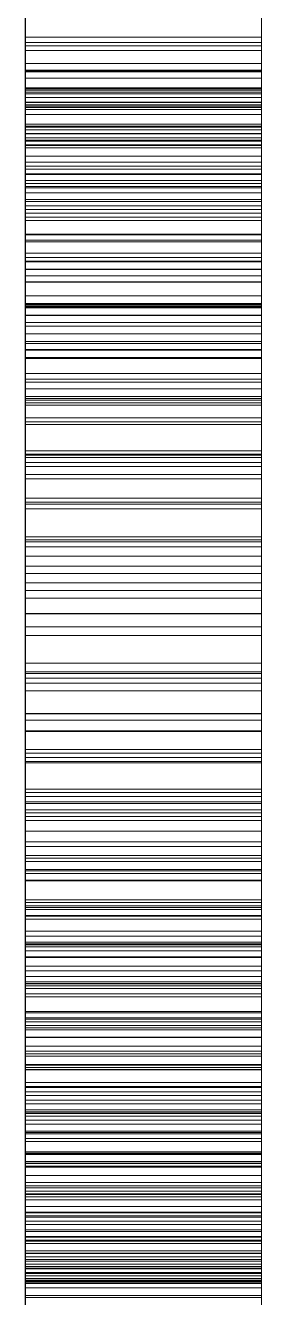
# Model space of a CAD drawing. Header units: millimetres. Extents: x 40 to 1360, y 134 to 546.
# Drawn here: x 107.85 to 108.05, y 428.531 to 429.61 of the extents above; entities that cross this region are included whole.
import ezdxf

# ---------------------------------------------------------------- set-up
doc = ezdxf.new("R2010")
doc.units = ezdxf.units.MM
doc.linetypes.add('WP_HIDDEN', pattern=[2.3, 1.5, -0.8])
doc.layers.add('HIDDEN', color=7, linetype='WP_HIDDEN', lineweight=13)
doc.layers.add('VISIBLE', color=7, linetype='CONTINUOUS', lineweight=25)

msp = doc.modelspace()

# ---------------------------------------------------------------- linework, layer by layer
at = {"layer": 'HIDDEN', "ltscale": 2}
for p, q in [((107.85, 428.36212), (107.85, 430.52538)), ((108.05, 428.36212), (108.05, 430.52538)), ((107.85, 430.51656), (107.85, 428.36212)), ((107.85, 428.82504), (107.85, 430.51656)), ((108.05, 430.51656), (108.05, 428.36212)), ((108.05, 428.82504), (108.05, 430.51656)), ((107.85, 430.48717), (107.85, 429.38056)), ((108.05, 430.48717), (108.05, 429.38056)), ((107.85, 430.0551), (107.85, 428.36212)), ((107.85, 430.04776), (107.85, 428.36212)), ((108.05, 428.36212), (108.05, 430.0551)), ((108.05, 430.04776), (108.05, 428.36212)), ((107.85, 429.66125), (107.85, 429.5925)), ((108.05, 429.66125), (108.05, 429.5925)), ((107.85, 429.62573), (107.85, 429.59989)), ((107.85, 429.55165), (107.85, 429.62552)), ((108.05, 429.62573), (108.05, 429.59989)), ((108.05, 429.55165), (108.05, 429.62552)), ((107.85, 429.59512), (107.85, 429.61879)), ((107.85, 429.61496), (107.85, 429.57102)), ((108.05, 429.59512), (108.05, 429.61879)), ((108.05, 429.61496), (108.05, 429.57102)), ((107.85, 429.58857), (107.85, 429.61063)), ((107.85, 429.57746), (107.85, 429.60972)), ((108.05, 429.58857), (108.05, 429.61063)), ((108.05, 429.57746), (108.05, 429.60972)), ((107.85, 429.59989), (107.85, 429.57172)), ((107.85, 429.59989), (108.05, 429.59989)), ((107.85, 429.57025), (107.85, 429.59512)), ((107.85, 429.59512), (108.05, 429.59512)), ((108.05, 429.59989), (108.05, 429.57172)), ((108.05, 429.57025), (108.05, 429.59512)), ((107.85, 429.5925), (107.85, 429.52109)), ((107.85, 429.5925), (108.05, 429.5925)), ((107.85, 429.56499), (107.85, 429.58857)), ((107.85, 429.58857), (108.05, 429.58857)), ((108.05, 429.5925), (108.05, 429.52109)), ((108.05, 429.56499), (108.05, 429.58857)), ((107.85, 429.54478), (107.85, 429.57746)), ((107.85, 429.57746), (108.05, 429.57746)), ((107.85, 429.57172), (107.85, 429.5412)), ((107.85, 429.57172), (108.05, 429.57172)), ((108.05, 429.54478), (108.05, 429.57746)), ((108.05, 429.57172), (108.05, 429.5412)), ((107.85, 429.57102), (107.85, 429.52334)), ((107.85, 429.57102), (108.05, 429.57102)), ((107.85, 429.54451), (107.85, 429.57025)), ((107.85, 429.57025), (108.05, 429.57025)), ((107.85, 429.54021), (107.85, 429.56499)), ((107.85, 429.56499), (108.05, 429.56499)), ((108.05, 429.57102), (108.05, 429.52334)), ((108.05, 429.54451), (108.05, 429.57025)), ((108.05, 429.54021), (108.05, 429.56499)), ((107.85, 429.55691), (107.85, 429.55486)), ((107.85, 429.556), (107.85, 429.55691)), ((107.85, 429.55691), (108.05, 429.55691)), ((107.85, 429.55328), (107.85, 429.556)), ((107.85, 429.556), (108.05, 429.556)), ((107.85, 429.55486), (107.85, 429.54873)), ((107.85, 429.55486), (108.05, 429.55486)), ((107.85, 429.54875), (107.85, 429.55328)), ((107.85, 429.55328), (108.05, 429.55328)), ((107.85, 429.47314), (107.85, 429.55165)), ((107.85, 429.55165), (108.05, 429.55165)), ((108.05, 429.55691), (108.05, 429.55486)), ((108.05, 429.556), (108.05, 429.55691)), ((108.05, 429.55328), (108.05, 429.556)), ((108.05, 429.55486), (108.05, 429.54873)), ((108.05, 429.54875), (108.05, 429.55328)), ((108.05, 429.47314), (108.05, 429.55165)), ((107.85, 429.5424), (107.85, 429.54875)), ((107.85, 429.54875), (108.05, 429.54875)), ((107.85, 429.54873), (107.85, 429.53852)), ((107.85, 429.54873), (108.05, 429.54873)), ((107.85, 429.5117), (107.85, 429.54478)), ((107.85, 429.54478), (108.05, 429.54478)), ((107.85, 429.5179), (107.85, 429.54451)), ((107.85, 429.54451), (108.05, 429.54451)), ((107.85, 429.53423), (107.85, 429.5424)), ((107.85, 429.5424), (108.05, 429.5424)), ((107.85, 429.5412), (107.85, 429.50834)), ((107.85, 429.5412), (108.05, 429.5412)), ((107.85, 429.51453), (107.85, 429.54021)), ((107.85, 429.54021), (108.05, 429.54021)), ((108.05, 429.5424), (108.05, 429.54875)), ((108.05, 429.54873), (108.05, 429.53852)), ((108.05, 429.5117), (108.05, 429.54478)), ((108.05, 429.5179), (108.05, 429.54451)), ((108.05, 429.53423), (108.05, 429.5424)), ((108.05, 429.5412), (108.05, 429.50834)), ((108.05, 429.51453), (108.05, 429.54021)), ((107.85, 429.53852), (107.85, 429.52421)), ((107.85, 429.53852), (108.05, 429.53852)), ((107.85, 429.52426), (107.85, 429.53423)), ((107.85, 429.53423), (108.05, 429.53423)), ((108.05, 429.53852), (108.05, 429.52421)), ((108.05, 429.52426), (108.05, 429.53423)), ((107.85, 429.52404), (107.85, 429.52605)), ((107.85, 429.52605), (108.05, 429.52605)), ((107.85, 429.51246), (107.85, 429.52426)), ((107.85, 429.52426), (108.05, 429.52426)), ((107.85, 429.52421), (107.85, 429.50582)), ((107.85, 429.52421), (108.05, 429.52421)), ((107.85, 429.51801), (107.85, 429.52404)), ((107.85, 429.52404), (108.05, 429.52404)), ((107.85, 429.52334), (107.85, 429.47191)), ((107.85, 429.52334), (108.05, 429.52334)), ((107.85, 429.52109), (107.85, 429.44701)), ((107.85, 429.52109), (108.05, 429.52109)), ((107.85, 429.50796), (107.85, 429.51801)), ((107.85, 429.51801), (108.05, 429.51801)), ((107.85, 429.49041), (107.85, 429.5179)), ((107.85, 429.5179), (108.05, 429.5179)), ((108.05, 429.52404), (108.05, 429.52605)), ((108.05, 429.51246), (108.05, 429.52426)), ((108.05, 429.52421), (108.05, 429.50582)), ((108.05, 429.51801), (108.05, 429.52404)), ((108.05, 429.52334), (108.05, 429.47191)), ((108.05, 429.52109), (108.05, 429.44701)), ((108.05, 429.50796), (108.05, 429.51801)), ((108.05, 429.49041), (108.05, 429.5179)), ((107.85, 429.48797), (107.85, 429.51453)), ((107.85, 429.51453), (108.05, 429.51453)), ((107.85, 429.49886), (107.85, 429.51246)), ((107.85, 429.51246), (108.05, 429.51246)), ((107.85, 429.47819), (107.85, 429.5117)), ((107.85, 429.5117), (108.05, 429.5117)), ((107.85, 429.50834), (107.85, 429.47314)), ((107.85, 429.50834), (108.05, 429.50834)), ((107.85, 429.4939), (107.85, 429.50796)), ((107.85, 429.50796), (108.05, 429.50796)), ((108.05, 429.48797), (108.05, 429.51453)), ((108.05, 429.49886), (108.05, 429.51246)), ((108.05, 429.47819), (108.05, 429.5117)), ((108.05, 429.50834), (108.05, 429.47314)), ((108.05, 429.4939), (108.05, 429.50796)), ((107.85, 429.50582), (107.85, 429.48334)), ((107.85, 429.50582), (108.05, 429.50582)), ((107.85, 429.48381), (107.85, 429.49886)), ((107.85, 429.49886), (108.05, 429.49886)), ((108.05, 429.50582), (108.05, 429.48334)), ((108.05, 429.48381), (108.05, 429.49886)), ((107.85, 429.47582), (107.85, 429.4939)), ((107.85, 429.4939), (108.05, 429.4939)), ((107.85, 429.46205), (107.85, 429.49041)), ((107.85, 429.49041), (108.05, 429.49041)), ((107.85, 429.46051), (107.85, 429.48797)), ((107.85, 429.48797), (108.05, 429.48797)), ((108.05, 429.47582), (108.05, 429.4939)), ((108.05, 429.46205), (108.05, 429.49041)), ((108.05, 429.46051), (108.05, 429.48797)), ((107.85, 429.46768), (107.85, 429.48381)), ((107.85, 429.48381), (108.05, 429.48381)), ((107.85, 429.48334), (107.85, 429.45677)), ((107.85, 429.48334), (108.05, 429.48334)), ((107.85, 429.44428), (107.85, 429.47819)), ((107.85, 429.47819), (108.05, 429.47819)), ((107.85, 429.45371), (107.85, 429.47582)), ((107.85, 429.47582), (108.05, 429.47582)), ((108.05, 429.46768), (108.05, 429.48381)), ((108.05, 429.48334), (108.05, 429.45677)), ((108.05, 429.44428), (108.05, 429.47819)), ((108.05, 429.45371), (108.05, 429.47582)), ((107.85, 429.47314), (108.05, 429.47314)), ((107.85, 429.47191), (107.85, 429.41674)), ((107.85, 429.47191), (108.05, 429.47191)), ((107.85, 429.45047), (107.85, 429.46768)), ((107.85, 429.46768), (108.05, 429.46768)), ((108.05, 429.47191), (108.05, 429.41674)), ((108.05, 429.45047), (108.05, 429.46768)), ((107.85, 429.43282), (107.85, 429.46205)), ((107.85, 429.46205), (108.05, 429.46205)), ((107.85, 429.43217), (107.85, 429.46051)), ((107.85, 429.46051), (108.05, 429.46051)), ((107.85, 429.45677), (107.85, 429.42611)), ((107.85, 429.45677), (108.05, 429.45677)), ((107.85, 429.42759), (107.85, 429.45371)), ((107.85, 429.45371), (108.05, 429.45371)), ((108.05, 429.43282), (108.05, 429.46205)), ((108.05, 429.43217), (108.05, 429.46051)), ((108.05, 429.45677), (108.05, 429.42611)), ((108.05, 429.42759), (108.05, 429.45371)), ((107.85, 429.43218), (107.85, 429.45047)), ((107.85, 429.45047), (108.05, 429.45047)), ((107.85, 429.44701), (107.85, 429.37027)), ((107.85, 429.44701), (108.05, 429.44701)), ((107.85, 429.40995), (107.85, 429.44428)), ((107.85, 429.44428), (108.05, 429.44428)), ((108.05, 429.43218), (108.05, 429.45047)), ((108.05, 429.44701), (108.05, 429.37027)), ((108.05, 429.40995), (108.05, 429.44428)), ((107.85, 429.40271), (107.85, 429.43282)), ((107.85, 429.43282), (108.05, 429.43282)), ((107.85, 429.41281), (107.85, 429.43218)), ((107.85, 429.43218), (108.05, 429.43218)), ((107.85, 429.40293), (107.85, 429.43217)), ((107.85, 429.43217), (108.05, 429.43217)), ((108.05, 429.40271), (108.05, 429.43282)), ((108.05, 429.41281), (108.05, 429.43218)), ((108.05, 429.40293), (108.05, 429.43217)), ((107.85, 429.39746), (107.85, 429.42759)), ((107.85, 429.42759), (108.05, 429.42759)), ((107.85, 429.42611), (107.85, 429.40939)), ((107.85, 429.42611), (108.05, 429.42611)), ((108.05, 429.39746), (108.05, 429.42759)), ((108.05, 429.42611), (108.05, 429.40939)), ((107.85, 429.41674), (107.85, 429.35783)), ((107.85, 429.41674), (108.05, 429.41674)), ((107.85, 429.39236), (107.85, 429.41281)), ((107.85, 429.41281), (108.05, 429.41281)), ((107.85, 429.3738), (107.85, 429.40995)), ((107.85, 429.40995), (108.05, 429.40995)), ((108.05, 429.41674), (108.05, 429.35783)), ((108.05, 429.39236), (108.05, 429.41281)), ((108.05, 429.3738), (108.05, 429.40995)), ((107.85, 429.40939), (107.85, 429.39192)), ((107.85, 429.40939), (108.05, 429.40939)), ((107.85, 429.37281), (107.85, 429.40293)), ((107.85, 429.40293), (108.05, 429.40293)), ((107.85, 429.37174), (107.85, 429.40271)), ((107.85, 429.40271), (108.05, 429.40271)), ((108.05, 429.40939), (108.05, 429.39192)), ((108.05, 429.37281), (108.05, 429.40293)), ((108.05, 429.37174), (108.05, 429.40271)), ((107.85, 429.36406), (107.85, 429.39746)), ((107.85, 429.39746), (108.05, 429.39746)), ((107.85, 429.39746), (107.85, 429.36383)), ((107.85, 429.37083), (107.85, 429.39236)), ((107.85, 429.39236), (108.05, 429.39236)), ((107.85, 429.39192), (107.85, 429.37371)), ((107.85, 429.39192), (108.05, 429.39192)), ((108.05, 429.36406), (108.05, 429.39746)), ((108.05, 429.39746), (108.05, 429.36383)), ((108.05, 429.37083), (108.05, 429.39236)), ((108.05, 429.39192), (108.05, 429.37371)), ((107.85, 429.38056), (107.85, 429.34822)), ((107.85, 429.38056), (108.05, 429.38056)), ((108.05, 429.38056), (108.05, 429.34822)), ((107.85, 429.33445), (107.85, 429.3738)), ((107.85, 429.3738), (108.05, 429.3738)), ((107.85, 429.37371), (107.85, 429.35475)), ((107.85, 429.37371), (108.05, 429.37371)), ((107.85, 429.34179), (107.85, 429.37281)), ((107.85, 429.37281), (108.05, 429.37281)), ((107.85, 429.33989), (107.85, 429.37174)), ((107.85, 429.37174), (108.05, 429.37174)), ((107.85, 429.34822), (107.85, 429.37083)), ((107.85, 429.37083), (108.05, 429.37083)), ((107.85, 429.37027), (107.85, 429.30169)), ((107.85, 429.37027), (108.05, 429.37027)), ((108.05, 429.33445), (108.05, 429.3738)), ((108.05, 429.37371), (108.05, 429.35475)), ((108.05, 429.34179), (108.05, 429.37281)), ((108.05, 429.33989), (108.05, 429.37174)), ((108.05, 429.34822), (108.05, 429.37083)), ((108.05, 429.37027), (108.05, 429.30169)), ((107.85, 429.32816), (107.85, 429.36406)), ((107.85, 429.36406), (108.05, 429.36406)), ((107.85, 429.36383), (108.05, 429.36383)), ((107.85, 429.36383), (107.85, 429.32724)), ((107.85, 429.35783), (107.85, 429.29518)), ((107.85, 429.35783), (108.05, 429.35783)), ((108.05, 429.32816), (108.05, 429.36406)), ((108.05, 429.36383), (108.05, 429.32724)), ((108.05, 429.35783), (108.05, 429.29518)), ((107.85, 429.35475), (107.85, 429.33504)), ((107.85, 429.35475), (108.05, 429.35475)), ((107.85, 429.34822), (108.05, 429.34822)), ((108.05, 429.35475), (108.05, 429.33504)), ((107.85, 429.30989), (107.85, 429.34179)), ((107.85, 429.34179), (108.05, 429.34179)), ((107.85, 429.30717), (107.85, 429.33989)), ((107.85, 429.33989), (108.05, 429.33989)), ((107.85, 429.33504), (107.85, 429.31458)), ((107.85, 429.33504), (108.05, 429.33504)), ((107.85, 429.29187), (107.85, 429.33445)), ((107.85, 429.33445), (108.05, 429.33445)), ((108.05, 429.30989), (108.05, 429.34179)), ((108.05, 429.30717), (108.05, 429.33989)), ((108.05, 429.33504), (108.05, 429.31458)), ((108.05, 429.29187), (108.05, 429.33445)), ((107.85, 429.28975), (107.85, 429.32816)), ((107.85, 429.32816), (108.05, 429.32816)), ((107.85, 429.32724), (108.05, 429.32724)), ((107.85, 429.32724), (107.85, 429.28768)), ((108.05, 429.28975), (108.05, 429.32816)), ((108.05, 429.32724), (108.05, 429.28768)), ((107.85, 429.31458), (107.85, 429.29338)), ((107.85, 429.31458), (108.05, 429.31458)), ((108.05, 429.31458), (108.05, 429.29338)), ((107.85, 429.2771), (107.85, 429.30989)), ((107.85, 429.30989), (108.05, 429.30989)), ((107.85, 429.27357), (107.85, 429.30717)), ((107.85, 429.30717), (108.05, 429.30717)), ((107.85, 429.30169), (107.85, 429.23558)), ((107.85, 429.30169), (108.05, 429.30169)), ((108.05, 429.2771), (108.05, 429.30989)), ((108.05, 429.27357), (108.05, 429.30717)), ((108.05, 429.30169), (108.05, 429.23558)), ((107.85, 429.29518), (107.85, 429.22878)), ((107.85, 429.29518), (108.05, 429.29518)), ((107.85, 429.29338), (107.85, 429.27144)), ((107.85, 429.29338), (108.05, 429.29338)), ((107.85, 429.24609), (107.85, 429.29187)), ((107.85, 429.29187), (108.05, 429.29187)), ((108.05, 429.29518), (108.05, 429.22878)), ((108.05, 429.29338), (108.05, 429.27144)), ((108.05, 429.24609), (108.05, 429.29187)), ((107.85, 429.24884), (107.85, 429.28975)), ((107.85, 429.28975), (108.05, 429.28975)), ((107.85, 429.28768), (108.05, 429.28768)), ((107.85, 429.28768), (107.85, 429.24517)), ((108.05, 429.24884), (108.05, 429.28975)), ((108.05, 429.28768), (108.05, 429.24517)), ((107.85, 429.24341), (107.85, 429.2771)), ((107.85, 429.2771), (108.05, 429.2771)), ((107.85, 429.23911), (107.85, 429.27357)), ((107.85, 429.27357), (108.05, 429.27357)), ((107.85, 429.27144), (107.85, 429.22531)), ((107.85, 429.27144), (108.05, 429.27144)), ((108.05, 429.24341), (108.05, 429.2771)), ((108.05, 429.23911), (108.05, 429.27357)), ((108.05, 429.27144), (108.05, 429.22531)), ((107.85, 429.20543), (107.85, 429.24884)), ((107.85, 429.24884), (108.05, 429.24884)), ((108.05, 429.20543), (108.05, 429.24884)), ((107.85, 429.14487), (107.85, 429.24609)), ((107.85, 429.24609), (108.05, 429.24609)), ((107.85, 429.24517), (108.05, 429.24517)), ((107.85, 429.24517), (107.85, 429.19969)), ((107.85, 429.20884), (107.85, 429.24341)), ((107.85, 429.24341), (108.05, 429.24341)), ((107.85, 429.20377), (107.85, 429.23911)), ((107.85, 429.23911), (108.05, 429.23911)), ((108.05, 429.14487), (108.05, 429.24609)), ((108.05, 429.24517), (108.05, 429.19969)), ((108.05, 429.20884), (108.05, 429.24341)), ((108.05, 429.20377), (108.05, 429.23911)), ((107.85, 429.23558), (107.85, 429.17193)), ((107.85, 429.23558), (108.05, 429.23558)), ((107.85, 429.22878), (107.85, 429.15865)), ((107.85, 429.22878), (108.05, 429.22878)), ((108.05, 429.23558), (108.05, 429.17193)), ((108.05, 429.22878), (108.05, 429.15865)), ((107.85, 429.22531), (107.85, 429.17619)), ((107.85, 429.22531), (108.05, 429.22531)), ((108.05, 429.22531), (108.05, 429.17619)), ((107.85, 429.17338), (107.85, 429.20884)), ((107.85, 429.20884), (108.05, 429.20884)), ((107.85, 429.15952), (107.85, 429.20543)), ((107.85, 429.20543), (108.05, 429.20543)), ((108.05, 429.17338), (108.05, 429.20884)), ((108.05, 429.15952), (108.05, 429.20543)), ((107.85, 429.16755), (107.85, 429.20377)), ((107.85, 429.20377), (108.05, 429.20377)), ((107.85, 429.19969), (108.05, 429.19969)), ((107.85, 429.19969), (107.85, 429.15125)), ((108.05, 429.16755), (108.05, 429.20377)), ((108.05, 429.19969), (108.05, 429.15125)), ((107.85, 429.17619), (107.85, 429.12409)), ((107.85, 429.17619), (108.05, 429.17619)), ((107.85, 429.13703), (107.85, 429.17338)), ((107.85, 429.17338), (108.05, 429.17338)), ((108.05, 429.17619), (108.05, 429.12409)), ((108.05, 429.13703), (108.05, 429.17338)), ((107.85, 429.17193), (107.85, 429.11075)), ((107.85, 429.17193), (108.05, 429.17193)), ((107.85, 429.13047), (107.85, 429.16755)), ((107.85, 429.16755), (108.05, 429.16755)), ((108.05, 429.17193), (108.05, 429.11075)), ((108.05, 429.13047), (108.05, 429.16755)), ((107.85, 429.1111), (107.85, 429.15952)), ((107.85, 429.15952), (108.05, 429.15952)), ((107.85, 429.15865), (107.85, 429.06882)), ((107.85, 429.15125), (108.05, 429.15125)), ((107.85, 429.15125), (107.85, 429.09985)), ((108.05, 429.1111), (108.05, 429.15952)), ((108.05, 429.15865), (108.05, 429.06882)), ((108.05, 429.15125), (108.05, 429.09985)), ((107.85, 429.03079), (107.85, 429.14487)), ((107.85, 429.14487), (108.05, 429.14487)), ((108.05, 429.03079), (108.05, 429.14487)), ((107.85, 429.09978), (107.85, 429.13703)), ((107.85, 429.13703), (108.05, 429.13703)), ((107.85, 429.09251), (107.85, 429.13047)), ((107.85, 429.13047), (108.05, 429.13047)), ((108.05, 429.09978), (108.05, 429.13703)), ((108.05, 429.09251), (108.05, 429.13047)), ((107.85, 429.12409), (107.85, 429.069)), ((107.85, 429.12409), (108.05, 429.12409)), ((108.05, 429.12409), (108.05, 429.069)), ((107.85, 429.06018), (107.85, 429.1111)), ((107.85, 429.1111), (108.05, 429.1111)), ((107.85, 429.11075), (107.85, 429.05202)), ((107.85, 429.11075), (108.05, 429.11075)), ((108.05, 429.06018), (108.05, 429.1111)), ((108.05, 429.11075), (108.05, 429.05202)), ((107.85, 429.09985), (108.05, 429.09985)), ((107.85, 429.09985), (107.85, 429.04549)), ((107.85, 429.06165), (107.85, 429.09978)), ((107.85, 429.09978), (108.05, 429.09978)), ((108.05, 429.09985), (108.05, 429.04549)), ((108.05, 429.06165), (108.05, 429.09978)), ((107.85, 429.05627), (107.85, 429.09251)), ((107.85, 429.09251), (108.05, 429.09251)), ((108.05, 429.05627), (108.05, 429.09251)), ((107.85, 429.069), (107.85, 429.01095)), ((107.85, 429.069), (108.05, 429.069)), ((107.85, 429.06882), (107.85, 429.02597)), ((107.85, 429.06882), (108.05, 429.06882)), ((108.05, 429.069), (108.05, 429.01095)), ((108.05, 429.06882), (108.05, 429.02597)), ((107.85, 429.0114), (107.85, 429.06165)), ((107.85, 429.06165), (108.05, 429.06165)), ((107.85, 429.0262), (107.85, 429.06018)), ((107.85, 429.06018), (108.05, 429.06018)), ((107.85, 429.02064), (107.85, 429.05627)), ((107.85, 429.05627), (108.05, 429.05627)), ((108.05, 429.0114), (108.05, 429.06165)), ((108.05, 429.0262), (108.05, 429.06018)), ((108.05, 429.02064), (108.05, 429.05627)), ((107.85, 429.05202), (107.85, 428.99576)), ((107.85, 429.05202), (108.05, 429.05202)), ((107.85, 429.04549), (108.05, 429.04549)), ((107.85, 429.04549), (107.85, 428.98895)), ((108.05, 429.05202), (108.05, 428.99576)), ((108.05, 429.04549), (108.05, 428.98895)), ((107.85, 428.93889), (107.85, 429.03079)), ((107.85, 428.99258), (107.85, 429.0262)), ((107.85, 429.0262), (108.05, 429.0262)), ((107.85, 429.02597), (107.85, 428.9845)), ((107.85, 429.02597), (108.05, 429.02597)), ((108.05, 428.93889), (108.05, 429.03079)), ((108.05, 428.99258), (108.05, 429.0262)), ((108.05, 429.02597), (108.05, 428.9845)), ((107.85, 428.98563), (107.85, 429.02064)), ((107.85, 429.02064), (108.05, 429.02064)), ((107.85, 428.96204), (107.85, 429.0114)), ((107.85, 429.0114), (108.05, 429.0114)), ((107.85, 429.01095), (107.85, 428.95584)), ((107.85, 429.01095), (108.05, 429.01095)), ((108.05, 428.98563), (108.05, 429.02064)), ((108.05, 428.96204), (108.05, 429.0114)), ((108.05, 429.01095), (108.05, 428.95584)), ((107.85, 428.99576), (107.85, 428.94196)), ((107.85, 428.99576), (108.05, 428.99576)), ((107.85, 428.95933), (107.85, 428.99258)), ((107.85, 428.99258), (108.05, 428.99258)), ((107.85, 428.98895), (108.05, 428.98895)), ((107.85, 428.98895), (107.85, 428.93545)), ((108.05, 428.99576), (108.05, 428.94196)), ((108.05, 428.95933), (108.05, 428.99258)), ((108.05, 428.98895), (108.05, 428.93545)), ((107.85, 428.95125), (107.85, 428.98563)), ((107.85, 428.98563), (108.05, 428.98563)), ((107.85, 428.9845), (107.85, 428.9444)), ((107.85, 428.9845), (108.05, 428.9845)), ((108.05, 428.95125), (108.05, 428.98563)), ((108.05, 428.9845), (108.05, 428.9444)), ((107.85, 428.91358), (107.85, 428.96204)), ((107.85, 428.96204), (108.05, 428.96204)), ((107.85, 428.92645), (107.85, 428.95933)), ((107.85, 428.95933), (108.05, 428.95933)), ((108.05, 428.91358), (108.05, 428.96204)), ((108.05, 428.92645), (108.05, 428.95933)), ((107.85, 428.95584), (107.85, 428.90367)), ((107.85, 428.95584), (108.05, 428.95584)), ((107.85, 428.91748), (107.85, 428.95125)), ((107.85, 428.95125), (108.05, 428.95125)), ((107.85, 428.94996), (107.85, 428.92645)), ((107.85, 428.90083), (107.85, 428.94996)), ((107.85, 428.94996), (108.05, 428.94996)), ((108.05, 428.95584), (108.05, 428.90367)), ((108.05, 428.91748), (108.05, 428.95125)), ((108.05, 428.94996), (108.05, 428.92645)), ((108.05, 428.90083), (108.05, 428.94996)), ((107.85, 428.9444), (107.85, 428.90569)), ((107.85, 428.9444), (108.05, 428.9444)), ((107.85, 428.94196), (107.85, 428.89063)), ((107.85, 428.94196), (108.05, 428.94196)), ((107.85, 428.86307), (107.85, 428.93889)), ((107.85, 428.93889), (108.05, 428.93889)), ((107.85, 428.93545), (108.05, 428.93545)), ((107.85, 428.93545), (107.85, 428.88498)), ((108.05, 428.9444), (108.05, 428.90569)), ((108.05, 428.94196), (108.05, 428.89063)), ((108.05, 428.86307), (108.05, 428.93889)), ((108.05, 428.93545), (108.05, 428.88498)), ((107.85, 428.92645), (107.85, 428.89288)), ((107.85, 428.92645), (108.05, 428.92645)), ((107.85, 428.89393), (107.85, 428.92645)), ((108.05, 428.92645), (108.05, 428.89288)), ((108.05, 428.89393), (108.05, 428.92645)), ((107.85, 428.88433), (107.85, 428.91748)), ((107.85, 428.91748), (108.05, 428.91748)), ((107.85, 428.86601), (107.85, 428.91358)), ((107.85, 428.91358), (108.05, 428.91358)), ((108.05, 428.88433), (108.05, 428.91748)), ((108.05, 428.86601), (108.05, 428.91358)), ((107.85, 428.90569), (107.85, 428.86835)), ((107.85, 428.90569), (108.05, 428.90569)), ((107.85, 428.90367), (107.85, 428.85444)), ((107.85, 428.90367), (108.05, 428.90367)), ((108.05, 428.90569), (108.05, 428.86835)), ((108.05, 428.90367), (108.05, 428.85444)), ((107.85, 428.85485), (107.85, 428.90083)), ((107.85, 428.90083), (108.05, 428.90083)), ((107.85, 428.86178), (107.85, 428.89393)), ((107.85, 428.89393), (108.05, 428.89393)), ((107.85, 428.89288), (107.85, 428.86015)), ((107.85, 428.89288), (108.05, 428.89288)), ((108.05, 428.85485), (108.05, 428.90083)), ((108.05, 428.86178), (108.05, 428.89393)), ((108.05, 428.89288), (108.05, 428.86015)), ((107.85, 428.89063), (107.85, 428.84175)), ((107.85, 428.89063), (108.05, 428.89063)), ((107.85, 428.88498), (108.05, 428.88498)), ((107.85, 428.88498), (107.85, 428.83754)), ((107.85, 428.85181), (107.85, 428.88433)), ((107.85, 428.88433), (108.05, 428.88433)), ((108.05, 428.89063), (108.05, 428.84175)), ((108.05, 428.88498), (108.05, 428.83754)), ((108.05, 428.85181), (108.05, 428.88433)), ((107.85, 428.86835), (107.85, 428.83239)), ((107.85, 428.86835), (108.05, 428.86835)), ((107.85, 428.81934), (107.85, 428.86601)), ((107.85, 428.86601), (108.05, 428.86601)), ((107.85, 428.80332), (107.85, 428.86307)), ((107.85, 428.86307), (108.05, 428.86307)), ((107.85, 428.83), (107.85, 428.86178)), ((107.85, 428.86178), (108.05, 428.86178)), ((107.85, 428.86015), (107.85, 428.82827)), ((107.85, 428.86015), (108.05, 428.86015)), ((108.05, 428.86835), (108.05, 428.83239)), ((108.05, 428.81934), (108.05, 428.86601)), ((108.05, 428.80332), (108.05, 428.86307)), ((108.05, 428.83), (108.05, 428.86178)), ((108.05, 428.86015), (108.05, 428.82827)), ((107.85, 428.81201), (107.85, 428.85485)), ((107.85, 428.85485), (108.05, 428.85485)), ((107.85, 428.85444), (107.85, 428.83092)), ((107.85, 428.85444), (108.05, 428.85444)), ((107.85, 428.8199), (107.85, 428.85181)), ((107.85, 428.85181), (108.05, 428.85181)), ((108.05, 428.81201), (108.05, 428.85485)), ((108.05, 428.85444), (108.05, 428.83092)), ((108.05, 428.8199), (108.05, 428.85181)), ((107.85, 428.84175), (107.85, 428.79534)), ((107.85, 428.84175), (108.05, 428.84175)), ((108.05, 428.84175), (108.05, 428.79534)), ((107.85, 428.83754), (108.05, 428.83754)), ((107.85, 428.83754), (107.85, 428.79313)), ((107.85, 428.83239), (107.85, 428.79705)), ((107.85, 428.83239), (108.05, 428.83239)), ((107.85, 428.83092), (107.85, 428.80814)), ((107.85, 428.83092), (108.05, 428.83092)), ((107.85, 428.79859), (107.85, 428.83)), ((107.85, 428.83), (108.05, 428.83)), ((107.85, 428.82827), (107.85, 428.79721)), ((107.85, 428.82827), (108.05, 428.82827)), ((108.05, 428.83754), (108.05, 428.79313)), ((108.05, 428.83239), (108.05, 428.79705)), ((108.05, 428.83092), (108.05, 428.80814)), ((108.05, 428.79859), (108.05, 428.83)), ((108.05, 428.82827), (108.05, 428.79721)), ((107.85, 428.82504), (108.05, 428.82504)), ((107.85, 428.78861), (107.85, 428.8199)), ((107.85, 428.8199), (108.05, 428.8199)), ((107.85, 428.77356), (107.85, 428.81934)), ((107.85, 428.81934), (108.05, 428.81934)), ((108.05, 428.78861), (108.05, 428.8199)), ((108.05, 428.77356), (108.05, 428.81934)), ((107.85, 428.77232), (107.85, 428.81201)), ((107.85, 428.81201), (108.05, 428.81201)), ((107.85, 428.80814), (107.85, 428.7861)), ((107.85, 428.80814), (108.05, 428.80814)), ((108.05, 428.77232), (108.05, 428.81201)), ((108.05, 428.80814), (108.05, 428.7861)), ((107.85, 428.75965), (107.85, 428.80332)), ((107.85, 428.80332), (108.05, 428.80332)), ((107.85, 428.79859), (108.05, 428.79859)), ((107.85, 428.76829), (107.85, 428.79859)), ((107.85, 428.79721), (107.85, 428.767)), ((107.85, 428.79721), (108.05, 428.79721)), ((107.85, 428.79705), (107.85, 428.76158)), ((107.85, 428.79705), (108.05, 428.79705)), ((107.85, 428.79534), (107.85, 428.7514)), ((107.85, 428.79534), (108.05, 428.79534)), ((108.05, 428.75965), (108.05, 428.80332)), ((108.05, 428.76829), (108.05, 428.79859)), ((108.05, 428.79721), (108.05, 428.767)), ((108.05, 428.79705), (108.05, 428.76158)), ((108.05, 428.79534), (108.05, 428.7514)), ((107.85, 428.79313), (108.05, 428.79313)), ((107.85, 428.79313), (107.85, 428.75175)), ((107.85, 428.75795), (107.85, 428.78861)), ((107.85, 428.78861), (108.05, 428.78861)), ((107.85, 428.7861), (107.85, 428.76479)), ((107.85, 428.7861), (108.05, 428.7861)), ((108.05, 428.79313), (108.05, 428.75175)), ((108.05, 428.75795), (108.05, 428.78861)), ((108.05, 428.7861), (108.05, 428.76479)), ((107.85, 428.72868), (107.85, 428.77356)), ((107.85, 428.77356), (108.05, 428.77356)), ((108.05, 428.72868), (108.05, 428.77356)), ((107.85, 428.73578), (107.85, 428.77232)), ((107.85, 428.77232), (108.05, 428.77232)), ((107.85, 428.73985), (107.85, 428.76829)), ((107.85, 428.76829), (108.05, 428.76829)), ((107.85, 428.767), (107.85, 428.73763)), ((107.85, 428.767), (108.05, 428.767)), ((107.85, 428.76479), (107.85, 428.74422)), ((107.85, 428.76479), (108.05, 428.76479)), ((108.05, 428.73578), (108.05, 428.77232)), ((108.05, 428.73985), (108.05, 428.76829)), ((108.05, 428.767), (108.05, 428.73763)), ((108.05, 428.76479), (108.05, 428.74422)), ((107.85, 428.76158), (107.85, 428.72596)), ((107.85, 428.76158), (108.05, 428.76158)), ((107.85, 428.72396), (107.85, 428.75965)), ((107.85, 428.75965), (108.05, 428.75965)), ((107.85, 428.7279), (107.85, 428.75795)), ((107.85, 428.75795), (108.05, 428.75795)), ((107.85, 428.75175), (108.05, 428.75175)), ((107.85, 428.75175), (107.85, 428.7134)), ((107.85, 428.7514), (107.85, 428.70991)), ((107.85, 428.7514), (108.05, 428.7514)), ((108.05, 428.76158), (108.05, 428.72596)), ((108.05, 428.72396), (108.05, 428.75965)), ((108.05, 428.7279), (108.05, 428.75795)), ((108.05, 428.75175), (108.05, 428.7134)), ((108.05, 428.7514), (108.05, 428.70991)), ((107.85, 428.74422), (107.85, 428.72438)), ((107.85, 428.74422), (108.05, 428.74422)), ((108.05, 428.74422), (108.05, 428.72438)), ((107.85, 428.71327), (107.85, 428.73985)), ((107.85, 428.73985), (108.05, 428.73985)), ((107.85, 428.73763), (107.85, 428.70909)), ((107.85, 428.73763), (108.05, 428.73763)), ((107.85, 428.70238), (107.85, 428.73578)), ((107.85, 428.73578), (108.05, 428.73578)), ((108.05, 428.71327), (108.05, 428.73985)), ((108.05, 428.73763), (108.05, 428.70909)), ((108.05, 428.70238), (108.05, 428.73578)), ((107.85, 428.6847), (107.85, 428.72868)), ((107.85, 428.72868), (108.05, 428.72868)), ((107.85, 428.69847), (107.85, 428.7279)), ((107.85, 428.7279), (108.05, 428.7279)), ((107.85, 428.72596), (107.85, 428.69021)), ((107.85, 428.72596), (108.05, 428.72596)), ((107.85, 428.72438), (107.85, 428.70527)), ((107.85, 428.72438), (108.05, 428.72438)), ((107.85, 428.68819), (107.85, 428.72396)), ((107.85, 428.72396), (108.05, 428.72396)), ((108.05, 428.6847), (108.05, 428.72868)), ((108.05, 428.69847), (108.05, 428.7279)), ((108.05, 428.72596), (108.05, 428.69021)), ((108.05, 428.72438), (108.05, 428.70527)), ((108.05, 428.68819), (108.05, 428.72396)), ((107.85, 428.7134), (108.05, 428.7134)), ((107.85, 428.7134), (107.85, 428.69536)), ((107.85, 428.68856), (107.85, 428.71327)), ((107.85, 428.71327), (108.05, 428.71327)), ((107.85, 428.70991), (107.85, 428.67089)), ((107.85, 428.70991), (108.05, 428.70991)), ((107.85, 428.70909), (107.85, 428.68139)), ((107.85, 428.70909), (108.05, 428.70909)), ((108.05, 428.7134), (108.05, 428.69536)), ((108.05, 428.68856), (108.05, 428.71327)), ((108.05, 428.70991), (108.05, 428.67089)), ((108.05, 428.70909), (108.05, 428.68139)), ((107.85, 428.70527), (107.85, 428.6869)), ((107.85, 428.70527), (108.05, 428.70527)), ((107.85, 428.67213), (107.85, 428.70238)), ((107.85, 428.70238), (108.05, 428.70238)), ((107.85, 428.66967), (107.85, 428.69847)), ((107.85, 428.69847), (108.05, 428.69847)), ((108.05, 428.70527), (108.05, 428.6869)), ((108.05, 428.67213), (108.05, 428.70238)), ((108.05, 428.66967), (108.05, 428.69847)), ((107.85, 428.69536), (108.05, 428.69536)), ((107.85, 428.69536), (107.85, 428.67808)), ((107.85, 428.69021), (107.85, 428.65432)), ((107.85, 428.69021), (108.05, 428.69021)), ((107.85, 428.6657), (107.85, 428.68856)), ((107.85, 428.68856), (108.05, 428.68856)), ((107.85, 428.65232), (107.85, 428.68819)), ((107.85, 428.68819), (108.05, 428.68819)), ((107.85, 428.6869), (107.85, 428.65315)), ((107.85, 428.6869), (108.05, 428.6869)), ((108.05, 428.69536), (108.05, 428.67808)), ((108.05, 428.69021), (108.05, 428.65432)), ((108.05, 428.6657), (108.05, 428.68856)), ((108.05, 428.65232), (108.05, 428.68819)), ((108.05, 428.6869), (108.05, 428.65315)), ((107.85, 428.64243), (107.85, 428.6847)), ((107.85, 428.6847), (108.05, 428.6847)), ((107.85, 428.68139), (107.85, 428.65453)), ((107.85, 428.68139), (108.05, 428.68139)), ((107.85, 428.67808), (108.05, 428.67808)), ((107.85, 428.67808), (107.85, 428.6464)), ((108.05, 428.64243), (108.05, 428.6847)), ((108.05, 428.68139), (108.05, 428.65453)), ((108.05, 428.67808), (108.05, 428.6464)), ((107.85, 428.64502), (107.85, 428.67213)), ((107.85, 428.67213), (108.05, 428.67213)), ((107.85, 428.67089), (107.85, 428.63433)), ((107.85, 428.67089), (108.05, 428.67089)), ((107.85, 428.64148), (107.85, 428.66967)), ((107.85, 428.66967), (108.05, 428.66967)), ((107.85, 428.6447), (107.85, 428.6657)), ((107.85, 428.6657), (108.05, 428.6657)), ((108.05, 428.64502), (108.05, 428.67213)), ((108.05, 428.67089), (108.05, 428.63433)), ((108.05, 428.64148), (108.05, 428.66967)), ((108.05, 428.6447), (108.05, 428.6657)), ((107.85, 428.66339), (107.85, 428.36212)), ((107.85, 428.66339), (108.05, 428.66339)), ((107.85, 428.65453), (107.85, 428.62851)), ((107.85, 428.65453), (108.05, 428.65453)), ((107.85, 428.65432), (107.85, 428.61829)), ((107.85, 428.65432), (108.05, 428.65432)), ((108.05, 428.66339), (108.05, 428.36212)), ((108.05, 428.65453), (108.05, 428.62851)), ((108.05, 428.65432), (108.05, 428.61829)), ((107.85, 428.65315), (107.85, 428.62389)), ((107.85, 428.65315), (108.05, 428.65315)), ((107.85, 428.61636), (107.85, 428.65232)), ((107.85, 428.65232), (108.05, 428.65232)), ((107.85, 428.6464), (108.05, 428.6464)), ((107.85, 428.6464), (107.85, 428.61893)), ((107.85, 428.62108), (107.85, 428.64502)), ((107.85, 428.64502), (108.05, 428.64502)), ((107.85, 428.62556), (107.85, 428.6447)), ((107.85, 428.6447), (108.05, 428.6447)), ((108.05, 428.65315), (108.05, 428.62389)), ((108.05, 428.61636), (108.05, 428.65232)), ((108.05, 428.6464), (108.05, 428.61893)), ((108.05, 428.62108), (108.05, 428.64502)), ((108.05, 428.62556), (108.05, 428.6447)), ((107.85, 428.60272), (107.85, 428.64243)), ((107.85, 428.64243), (108.05, 428.64243)), ((107.85, 428.61392), (107.85, 428.64148)), ((107.85, 428.64148), (108.05, 428.64148)), ((107.85, 428.63433), (107.85, 428.60023)), ((107.85, 428.63433), (108.05, 428.63433)), ((108.05, 428.60272), (108.05, 428.64243)), ((108.05, 428.61392), (108.05, 428.64148)), ((108.05, 428.63433), (108.05, 428.60023)), ((107.85, 428.62851), (107.85, 428.60332)), ((107.85, 428.62851), (108.05, 428.62851)), ((107.85, 428.60828), (107.85, 428.62556)), ((107.85, 428.62556), (108.05, 428.62556)), ((107.85, 428.62389), (107.85, 428.59914)), ((107.85, 428.62389), (108.05, 428.62389)), ((108.05, 428.62851), (108.05, 428.60332)), ((108.05, 428.60828), (108.05, 428.62556)), ((108.05, 428.62389), (108.05, 428.59914)), ((107.85, 428.60033), (107.85, 428.62108)), ((107.85, 428.62108), (108.05, 428.62108)), ((107.85, 428.61893), (108.05, 428.61893)), ((107.85, 428.61893), (107.85, 428.59569)), ((107.85, 428.61829), (107.85, 428.58212)), ((107.85, 428.61829), (108.05, 428.61829)), ((107.85, 428.36212), (107.85, 428.61636)), ((107.85, 428.61636), (108.05, 428.61636)), ((107.85, 428.58697), (107.85, 428.61392)), ((107.85, 428.61392), (108.05, 428.61392)), ((108.05, 428.60033), (108.05, 428.62108)), ((108.05, 428.61893), (108.05, 428.59569)), ((108.05, 428.61829), (108.05, 428.58212)), ((108.05, 428.36212), (108.05, 428.61636)), ((108.05, 428.58697), (108.05, 428.61392)), ((107.85, 428.59295), (107.85, 428.60828)), ((107.85, 428.60828), (108.05, 428.60828)), ((107.85, 428.60332), (107.85, 428.57898)), ((107.85, 428.60332), (108.05, 428.60332)), ((107.85, 428.56556), (107.85, 428.60272)), ((107.85, 428.60272), (108.05, 428.60272)), ((107.85, 428.58278), (107.85, 428.60033)), ((107.85, 428.60033), (108.05, 428.60033)), ((108.05, 428.59295), (108.05, 428.60828)), ((108.05, 428.60332), (108.05, 428.57898)), ((108.05, 428.56556), (108.05, 428.60272)), ((108.05, 428.58278), (108.05, 428.60033)), ((107.85, 428.60023), (107.85, 428.5686)), ((107.85, 428.60023), (108.05, 428.60023)), ((107.85, 428.59914), (107.85, 428.58845)), ((107.85, 428.59914), (108.05, 428.59914)), ((107.85, 428.59569), (108.05, 428.59569)), ((107.85, 428.59569), (107.85, 428.57668)), ((107.85, 428.57967), (107.85, 428.59295)), ((107.85, 428.59295), (108.05, 428.59295)), ((108.05, 428.60023), (108.05, 428.5686)), ((108.05, 428.59914), (108.05, 428.58845)), ((108.05, 428.59569), (108.05, 428.57668)), ((108.05, 428.57967), (108.05, 428.59295)), ((107.85, 428.58845), (107.85, 428.57889)), ((107.85, 428.58845), (108.05, 428.58845)), ((107.85, 428.55529), (107.85, 428.58697)), ((107.85, 428.58697), (108.05, 428.58697)), ((107.85, 428.56841), (107.85, 428.58278)), ((107.85, 428.58278), (108.05, 428.58278)), ((107.85, 428.58212), (107.85, 428.54582)), ((107.85, 428.58212), (108.05, 428.58212)), ((107.85, 428.56843), (107.85, 428.57967)), ((107.85, 428.57967), (108.05, 428.57967)), ((107.85, 428.57898), (107.85, 428.55547)), ((107.85, 428.57898), (108.05, 428.57898)), ((107.85, 428.57889), (107.85, 428.57045)), ((107.85, 428.57889), (108.05, 428.57889)), ((108.05, 428.58845), (108.05, 428.57889)), ((108.05, 428.55529), (108.05, 428.58697)), ((108.05, 428.56841), (108.05, 428.58278)), ((108.05, 428.58212), (108.05, 428.54582)), ((108.05, 428.56843), (108.05, 428.57967)), ((108.05, 428.57898), (108.05, 428.55547)), ((108.05, 428.57889), (108.05, 428.57045)), ((107.85, 428.57668), (108.05, 428.57668)), ((107.85, 428.57668), (107.85, 428.56189)), ((107.85, 428.57045), (107.85, 428.56313)), ((107.85, 428.57045), (108.05, 428.57045)), ((107.85, 428.5686), (107.85, 428.53915)), ((107.85, 428.5686), (108.05, 428.5686)), ((107.85, 428.55923), (107.85, 428.56843)), ((107.85, 428.56843), (108.05, 428.56843)), ((107.85, 428.55724), (107.85, 428.56841)), ((107.85, 428.56841), (108.05, 428.56841)), ((108.05, 428.57668), (108.05, 428.56189)), ((108.05, 428.57045), (108.05, 428.56313)), ((108.05, 428.5686), (108.05, 428.53915)), ((108.05, 428.55923), (108.05, 428.56843)), ((108.05, 428.55724), (108.05, 428.56841)), ((107.85, 428.53094), (107.85, 428.56556)), ((107.85, 428.56556), (108.05, 428.56556)), ((107.85, 428.56313), (107.85, 428.55695)), ((107.85, 428.56313), (108.05, 428.56313)), ((107.85, 428.56189), (108.05, 428.56189)), ((107.85, 428.56189), (107.85, 428.55133)), ((107.85, 428.55208), (107.85, 428.55923)), ((107.85, 428.55923), (108.05, 428.55923)), ((107.85, 428.54926), (107.85, 428.55724)), ((107.85, 428.55724), (108.05, 428.55724)), ((108.05, 428.53094), (108.05, 428.56556)), ((108.05, 428.56313), (108.05, 428.55695)), ((108.05, 428.56189), (108.05, 428.55133)), ((108.05, 428.55208), (108.05, 428.55923)), ((108.05, 428.54926), (108.05, 428.55724)), ((107.85, 428.55695), (107.85, 428.55188)), ((107.85, 428.55695), (108.05, 428.55695)), ((107.85, 428.55547), (107.85, 428.5328)), ((107.85, 428.55547), (108.05, 428.55547)), ((107.85, 428.52566), (107.85, 428.55529)), ((107.85, 428.55529), (108.05, 428.55529)), ((107.85, 428.54697), (107.85, 428.55208)), ((107.85, 428.55208), (108.05, 428.55208)), ((107.85, 428.55188), (107.85, 428.54513)), ((107.85, 428.55188), (108.05, 428.55188)), ((107.85, 428.55133), (108.05, 428.55133)), ((107.85, 428.55133), (107.85, 428.54499)), ((107.85, 428.54448), (107.85, 428.54926)), ((107.85, 428.54926), (108.05, 428.54926)), ((107.85, 428.5439), (107.85, 428.54697)), ((107.85, 428.54697), (108.05, 428.54697)), ((108.05, 428.55695), (108.05, 428.55188)), ((108.05, 428.55547), (108.05, 428.5328)), ((108.05, 428.52566), (108.05, 428.55529)), ((108.05, 428.54697), (108.05, 428.55208)), ((108.05, 428.55188), (108.05, 428.54513)), ((108.05, 428.55133), (108.05, 428.54499)), ((108.05, 428.54448), (108.05, 428.54926)), ((108.05, 428.5439), (108.05, 428.54697)), ((107.85, 428.54582), (107.85, 428.50127)), ((107.85, 428.54582), (108.05, 428.54582)), ((107.85, 428.54513), (107.85, 428.54288)), ((107.85, 428.54513), (108.05, 428.54513)), ((107.85, 428.54499), (108.05, 428.54499)), ((107.85, 428.54499), (107.85, 428.54288)), ((107.85, 428.54288), (107.85, 428.54448)), ((107.85, 428.54448), (108.05, 428.54448)), ((107.85, 428.54288), (107.85, 428.5439)), ((107.85, 428.5439), (108.05, 428.5439)), ((107.85, 428.54288), (108.05, 428.54288)), ((107.85, 428.53915), (107.85, 428.51159)), ((107.85, 428.53915), (108.05, 428.53915)), ((108.05, 428.54582), (108.05, 428.50127)), ((108.05, 428.54513), (108.05, 428.54288)), ((108.05, 428.54499), (108.05, 428.54288)), ((108.05, 428.54288), (108.05, 428.54448)), ((108.05, 428.54288), (108.05, 428.5439)), ((108.05, 428.53915), (108.05, 428.51159)), ((107.85, 428.5328), (107.85, 428.51097)), ((107.85, 428.5328), (108.05, 428.5328)), ((107.85, 428.53094), (108.05, 428.53094)), ((108.05, 428.5328), (108.05, 428.51097))]:
    msp.add_line(p, q, dxfattribs=at)
msp.add_lwpolyline([(107.85, 426.92538), (107.85, 426.98806), (107.85, 427.17296), (107.85, 427.4708), (107.85, 427.86665), (107.85, 428.34067), (107.85, 428.86908), (107.85, 429.42538), (107.85, 429.98168), (107.85, 430.51009), (107.85, 430.9841), (107.85, 431.37996), (107.85, 431.6778), (107.85, 431.8627), (107.85, 431.92538)], dxfattribs=at)
at = {"layer": 'VISIBLE'}
msp.add_line((107.85, 280.5), (107.85, 492.5), dxfattribs=at)

doc.saveas('drawing.dxf')
